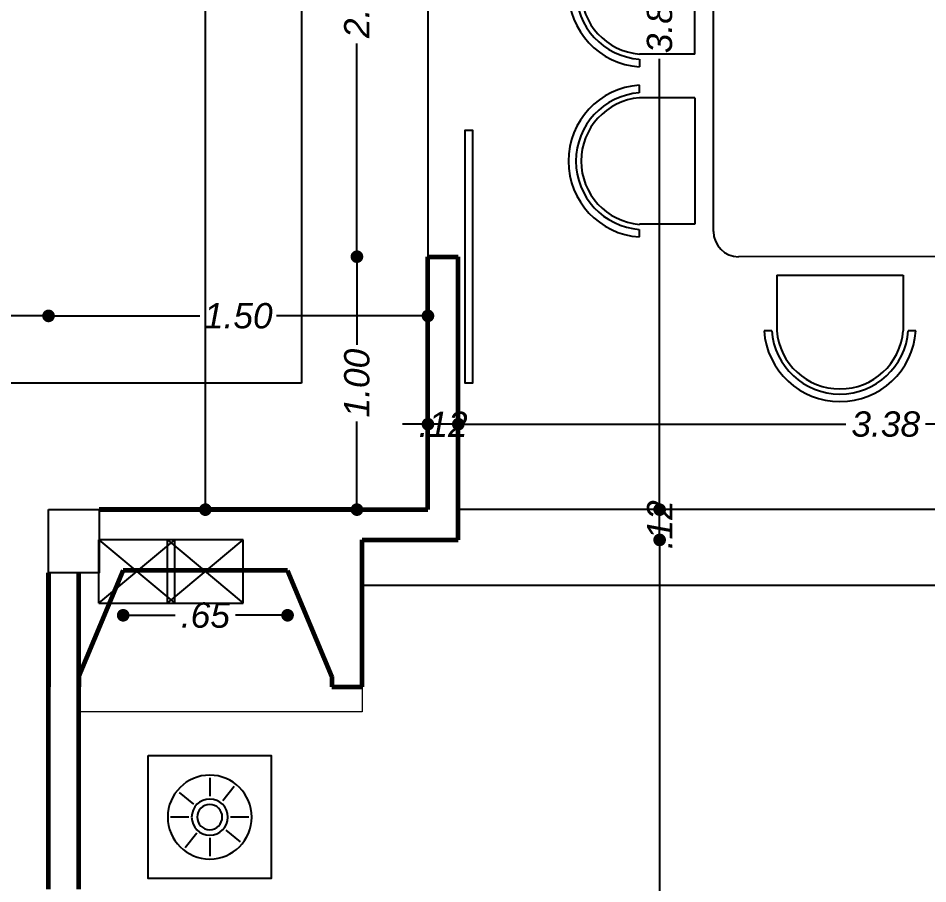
# Model space of a CAD drawing. Header units: metres. Extents: x 539 to 782, y 164 to 633.
# Drawn here: x 683.043 to 686.64, y 360.597 to 364.019 of the extents above; entities that cross this region are included whole.
import ezdxf

# ---------------------------------------------------------------- set-up
doc = ezdxf.new("R2010")
doc.units = ezdxf.units.M
doc.header["$PDMODE"] = 35
for name, color, linetype in [('ALUMINIO', 9, 'Continuous'), ('Artefactos', 30, 'Continuous'), ('COLUMNAS', 6, 'Continuous'), ('Mobiliario Sanit', 40, 'Continuous'), ('proyeccion muros', 1, 'Continuous'), ('PUERTAS', 16, 'Continuous'), ('VEGETACION', 62, 'Continuous')]:
    doc.layers.add(name, color=color, linetype=linetype)
for name, color, linetype, lineweight in [('auxiliares', 251, 'Continuous', 20), ('cota', 1, 'Continuous', 15), ('MURO', 4, 'Continuous', 60), ('ventanas', 2, 'Continuous', 25)]:
    doc.layers.add(name, color=color, linetype=linetype, lineweight=lineweight)
doc.styles.add('ARIAL', font='ariali.ttf')
doc.dimstyles.new('C_50', dxfattribs={"dimscale": 0.5, "dimtxt": 0.2, "dimasz": 0.1, "dimexe": 0.1, "dimexo": 0.1, "dimgap": 0.05, "dimtad": 0, "dimzin": 4, "dimdsep": 46, "dimtxsty": 'ARIAL', "dimblk": 'DOT', "dimcen": 0.09, "dimse1": 1, "dimse2": 1, "dimclrd": 1, "dimclre": 1, "dimclrt": 2, "dimadec": 0, "dimazin": 0, "dimtfac": 1, "dimtix": 1, "dimtmove": 2, "dimatfit": 3, "dimfxl": 1, "dimtolj": 1, "dimtzin": 0, "dimarcsym": 0})

# ---------------------------------------------------------------- blocks, each defined once
blk = doc.blocks.new('A$C64280930')
for p, q in [((0.2026, 0.271), (0.2027, 0.3317)), ((0.1215, 0.3032), (0.1595, 0.2559)), ((0.256, 0.2454), (0.3033, 0.2833)), ((0.0733, 0.2025), (0.134, 0.2025)), ((0.271, 0.2025), (0.3317, 0.2025)), ((0.1017, 0.1217), (0.149, 0.1596)), ((0.2023, 0.0733), (0.2024, 0.134)), ((0.2455, 0.1491), (0.2835, 0.1018))]:
    blk.add_line(p, q)
blk.add_lwpolyline([(0, 0.405), (0, 0), (0.405, 0), (0.405, 0.405)], close=True)
for radius in [0.1382, 0.0595, 0.0415]:
    blk.add_circle((0.2025, 0.2025), radius)
blk = doc.blocks.new('mes8')
for p, q in [((465.5856, 632.6607), (465.6156, 632.6607)), ((465.6356, 632.4407), (465.6356, 632.6607)), ((466.1356, 632.4407), (466.1356, 632.6607)), ((466.1556, 632.6607), (466.1856, 632.6607)), ((466.1356, 632.4407), (465.6356, 632.4407)), ((465.4862, 632.368), (466.2862, 632.3681)), ((465.0937, 632.2902), (465.0937, 632.2602)), ((466.6788, 632.2902), (466.6788, 632.2602)), ((465.3137, 632.2402), (465.0937, 632.2402)), ((465.3137, 631.7402), (465.3137, 632.2402)), ((465.3863, 630.368), (465.3862, 632.268)), ((465.3862, 632.268), (465.3863, 630.368)), ((465.3863, 630.328), (465.3862, 632.268)), ((466.3862, 632.2681), (466.3863, 630.3281)), ((466.4588, 632.2402), (466.6788, 632.2402)), ((466.4588, 631.7402), (466.4588, 632.2402)), ((465.3137, 631.7402), (465.0937, 631.7402)), ((466.4588, 631.7402), (466.6788, 631.7402)), ((465.0937, 631.7202), (465.0937, 631.6902)), ((466.6788, 631.7202), (466.6788, 631.6902)), ((465.0937, 631.5873), (465.0937, 631.6173)), ((466.6788, 631.5873), (466.6788, 631.6173)), ((465.3137, 631.5673), (465.0937, 631.5673)), ((465.3137, 631.5673), (465.3137, 631.0673)), ((466.4588, 631.5673), (466.6788, 631.5673)), ((466.4588, 631.5673), (466.4588, 631.0673)), ((465.3137, 631.0673), (465.0937, 631.0673)), ((466.4588, 631.0673), (466.6788, 631.0673)), ((465.0937, 631.0173), (465.0937, 631.0473)), ((466.6788, 631.0173), (466.6788, 631.0473)), ((465.0937, 630.9159), (465.0937, 630.9459)), ((466.6788, 630.9159), (466.6788, 630.9459)), ((465.3137, 630.8959), (465.0937, 630.8959)), ((465.3137, 630.8959), (465.3137, 630.3959)), ((466.4588, 630.8959), (466.6788, 630.8959)), ((466.4588, 630.8959), (466.4588, 630.3959)), ((465.3137, 630.3959), (465.0937, 630.3959)), ((465.0937, 630.3459), (465.0937, 630.3759)), ((466.4588, 630.3959), (466.6788, 630.3959)), ((466.6788, 630.3459), (466.6788, 630.3759)), ((466.2864, 630.2281), (465.4864, 630.228)), ((466.1356, 630.1553), (465.6356, 630.1553)), ((465.6356, 630.1553), (465.6356, 629.9353)), ((466.1356, 630.1553), (466.1356, 629.9353)), ((465.5856, 629.9353), (465.6156, 629.9353)), ((466.1556, 629.9353), (466.1856, 629.9353))]:
    blk.add_line(p, q)
for centre, radius, start, end in [((465.8856, 632.6404), 0.3007, 3.8735, 176.1265), ((465.8856, 632.6404), 0.2708, 4.3103, 175.6897), ((465.8856, 632.6399), 0.2509, 4.7719, 175.2281), ((465.4862, 632.268), 0.1, 90.0032, 180.0032), ((466.2862, 632.2681), 0.1, 0.0032, 90.0032), ((465.114, 631.9902), 0.3007, 93.8735, 266.1265), ((466.6585, 631.9902), 0.3007, 273.8735, 86.1265), ((465.114, 631.9902), 0.2708, 94.3103, 265.6897), ((465.1145, 631.9902), 0.2509, 94.7719, 265.2281), ((466.6585, 631.9902), 0.2708, 274.3103, 85.6897), ((466.6579, 631.9902), 0.2509, 274.7719, 85.2281), ((465.114, 631.3173), 0.3007, 93.8735, 266.1265), ((466.6585, 631.3173), 0.3007, 273.8735, 86.1265), ((465.114, 631.3173), 0.2708, 94.3103, 265.6897), ((465.1145, 631.3173), 0.2509, 94.7719, 265.2281), ((466.6585, 631.3173), 0.2708, 274.3103, 85.6897), ((466.6579, 631.3173), 0.2509, 274.7719, 85.2281), ((465.114, 630.6459), 0.3007, 93.8735, 266.1265), ((466.6585, 630.6459), 0.3007, 273.8735, 86.1265), ((465.114, 630.6459), 0.2708, 94.3103, 265.6897), ((466.6585, 630.6459), 0.2708, 274.3103, 85.6897), ((465.1145, 630.6459), 0.2509, 94.7719, 265.2281), ((466.6579, 630.6459), 0.2509, 274.7719, 85.2281), ((465.4863, 630.328), 0.1, 180.0032, 270.0032), ((466.2863, 630.3281), 0.1, 270.0032, 0.0032), ((465.8856, 629.9557), 0.3007, 183.8735, 356.1265), ((465.8856, 629.9557), 0.2708, 184.3103, 355.6897), ((465.8856, 629.9562), 0.2509, 184.7719, 355.2281)]:
    blk.add_arc(centre, radius, start, end)
blk = doc.blocks.new('_Dot')
at = {"color": 0, "linetype": 'ByBlock', "lineweight": -2}
blk.add_line((-0.5, 0), (-1, 0), dxfattribs=at)
at = {"color": 0, "linetype": 'ByBlock', "const_width": 0.5}
blk.add_lwpolyline([(-0.25, 0, 1), (0.25, 0, 1)], format="xyb", close=True, dxfattribs=at)
blk = doc.blocks.new('*D84')
at = {"layer": 'cota', "color": 1, "lineweight": -2, "transparency": 16777216}
for p, q in [((685.5793, 361.9065), (685.5793, 359.9851)), ((685.5793, 357.7465), (685.5793, 359.6679))]:
    blk.add_line(p, q, dxfattribs=at)
at = {"layer": 'Defpoints', "color": 0, "transparency": 16777216}
for p in [(684.5307, 361.9565), (685.5793, 361.9565), (685.4107, 357.6965)]:
    blk.add_point(p, dxfattribs=at)
at = {"layer": 'cota', "color": 1, "lineweight": -2, "transparency": 16777216, "xscale": 0.05, "yscale": 0.05, "zscale": 0.05}
for p, rotation in [((685.5793, 361.9565), 90), ((685.5793, 357.6965), 270)]:
    blk.add_blockref('_Dot', p, dxfattribs=dict(at, rotation=rotation))
at = {"layer": 'cota', "color": 2, "transparency": 16777216, "insert": (685.5793, 359.8265), "char_height": 0.1, "attachment_point": 5, "rotation": 90, "style": 'ARIAL'}
blk.add_mtext('\\A1;4.26', dxfattribs=at)
blk = doc.blocks.new('*D85')
at = {"layer": 'cota', "color": 1, "lineweight": -2, "transparency": 16777216}
for p, q in [((685.5793, 362.1262), (685.5793, 362.1762)), ((685.5793, 361.9565), (685.5793, 362.0762)), ((685.5793, 361.9065), (685.5793, 361.8565))]:
    blk.add_line(p, q, dxfattribs=at)
at = {"layer": 'Defpoints', "color": 0, "transparency": 16777216}
for p in [(685.5793, 362.0762), (685.5793, 362.0762), (684.5307, 361.9565)]:
    blk.add_point(p, dxfattribs=at)
at = {"layer": 'cota', "color": 1, "lineweight": -2, "transparency": 16777216, "xscale": 0.05, "yscale": 0.05, "zscale": 0.05}
for p, rotation in [((685.5793, 362.0762), 270), ((685.5793, 361.9565), 90)]:
    blk.add_blockref('_Dot', p, dxfattribs=dict(at, rotation=rotation))
at = {"layer": 'cota', "color": 2, "transparency": 16777216, "insert": (685.5793, 362.0164), "char_height": 0.1, "attachment_point": 5, "rotation": 90, "style": 'ARIAL'}
blk.add_mtext('\\A1;.12', dxfattribs=at)
blk = doc.blocks.new('*D86')
at = {"layer": 'cota', "color": 1, "lineweight": -2, "transparency": 16777216}
for p, q in [((685.5793, 365.9065), (685.5793, 364.1741)), ((685.5793, 362.1262), (685.5793, 363.8587))]:
    blk.add_line(p, q, dxfattribs=at)
at = {"layer": 'Defpoints', "color": 0, "transparency": 16777216}
for p in [(685.539, 365.9565), (685.5793, 365.9565), (685.5793, 362.0762)]:
    blk.add_point(p, dxfattribs=at)
at = {"layer": 'cota', "color": 1, "lineweight": -2, "transparency": 16777216, "xscale": 0.05, "yscale": 0.05, "zscale": 0.05}
for p, rotation in [((685.5793, 365.9565), 90), ((685.5793, 362.0762), 270)]:
    blk.add_blockref('_Dot', p, dxfattribs=dict(at, rotation=rotation))
at = {"layer": 'cota', "color": 2, "transparency": 16777216, "insert": (685.5793, 364.0164), "char_height": 0.1, "attachment_point": 5, "rotation": 90, "style": 'ARIAL'}
blk.add_mtext('\\A1;3.88', dxfattribs=at)
blk = doc.blocks.new('*D90')
at = {"layer": 'cota', "color": 1, "lineweight": -2, "transparency": 16777216}
for p, q in [((680.2133, 362.8421), (681.5055, 362.8421)), ((683.1133, 362.8421), (681.8211, 362.8421))]:
    blk.add_line(p, q, dxfattribs=at)
at = {"layer": 'Defpoints', "color": 0, "transparency": 16777216}
for p in [(683.1633, 362.8421), (680.1633, 362.0762), (683.1633, 362.0762)]:
    blk.add_point(p, dxfattribs=at)
at = {"layer": 'cota', "color": 1, "lineweight": -2, "transparency": 16777216, "xscale": 0.05, "yscale": 0.05, "zscale": 0.05, "rotation": 180}
blk.add_blockref('_Dot', (680.1633, 362.8421), dxfattribs=at)
at = {"layer": 'cota', "color": 1, "lineweight": -2, "transparency": 16777216, "xscale": 0.05, "yscale": 0.05, "zscale": 0.05}
blk.add_blockref('_Dot', (683.1633, 362.8421), dxfattribs=at)
at = {"layer": 'cota', "color": 2, "transparency": 16777216, "insert": (681.6633, 362.8421), "char_height": 0.1, "attachment_point": 5, "style": 'ARIAL'}
blk.add_mtext('\\A1;3.00', dxfattribs=at)
blk = doc.blocks.new('*D91')
at = {"layer": 'cota', "color": 1, "lineweight": -2, "transparency": 16777216}
for p, q in [((683.2133, 362.8421), (683.762, 362.8421)), ((684.6133, 362.8421), (684.0645, 362.8421))]:
    blk.add_line(p, q, dxfattribs=at)
at = {"layer": 'Defpoints', "color": 0, "transparency": 16777216}
for p in [(684.6633, 362.8421), (683.1633, 362.0762), (684.6633, 362.0762)]:
    blk.add_point(p, dxfattribs=at)
at = {"layer": 'cota', "color": 1, "lineweight": -2, "transparency": 16777216, "xscale": 0.05, "yscale": 0.05, "zscale": 0.05, "rotation": 180}
blk.add_blockref('_Dot', (683.1633, 362.8421), dxfattribs=at)
at = {"layer": 'cota', "color": 1, "lineweight": -2, "transparency": 16777216, "xscale": 0.05, "yscale": 0.05, "zscale": 0.05}
blk.add_blockref('_Dot', (684.6633, 362.8421), dxfattribs=at)
at = {"layer": 'cota', "color": 2, "transparency": 16777216, "insert": (683.9133, 362.8421), "char_height": 0.1, "attachment_point": 5, "style": 'ARIAL'}
blk.add_mtext('\\A1;1.50', dxfattribs=at)
blk = doc.blocks.new('*D109')
at = {"layer": 'cota', "color": 1, "lineweight": -2, "transparency": 16777216}
for p, q in [((684.3825, 365.0262), (684.3825, 364.2337)), ((684.3825, 363.1262), (684.3825, 363.9187))]:
    blk.add_line(p, q, dxfattribs=at)
at = {"layer": 'Defpoints', "color": 0, "transparency": 16777216}
for p in [(684.3825, 365.0762), (684.3825, 363.0762), (684.3825, 363.0762)]:
    blk.add_point(p, dxfattribs=at)
at = {"layer": 'cota', "color": 1, "lineweight": -2, "transparency": 16777216, "xscale": 0.05, "yscale": 0.05, "zscale": 0.05}
for p, rotation in [((684.3825, 365.0762), 90), ((684.3825, 363.0762), 270)]:
    blk.add_blockref('_Dot', p, dxfattribs=dict(at, rotation=rotation))
at = {"layer": 'cota', "color": 2, "transparency": 16777216, "insert": (684.3825, 364.0762), "char_height": 0.1, "attachment_point": 5, "rotation": 90, "style": 'ARIAL'}
blk.add_mtext('\\A1;2.00', dxfattribs=at)
blk = doc.blocks.new('*D110')
at = {"layer": 'cota', "color": 1, "lineweight": -2, "transparency": 16777216}
for p, q in [((683.7833, 369.5262), (683.7833, 365.9794)), ((683.7833, 362.1262), (683.7833, 365.6731))]:
    blk.add_line(p, q, dxfattribs=at)
at = {"layer": 'Defpoints', "color": 0, "transparency": 16777216}
for p in [(683.6633, 369.5762), (683.6633, 362.0762), (683.7833, 362.0762)]:
    blk.add_point(p, dxfattribs=at)
at = {"layer": 'cota', "color": 1, "lineweight": -2, "transparency": 16777216, "xscale": 0.05, "yscale": 0.05, "zscale": 0.05}
for p, rotation in [((683.7833, 369.5762), 90), ((683.7833, 362.0762), 270)]:
    blk.add_blockref('_Dot', p, dxfattribs=dict(at, rotation=rotation))
at = {"layer": 'cota', "color": 2, "transparency": 16777216, "insert": (683.7833, 365.8262), "char_height": 0.1, "attachment_point": 5, "rotation": 90, "style": 'ARIAL'}
blk.add_mtext('\\A1;7.50', dxfattribs=at)
blk = doc.blocks.new('*D111')
at = {"layer": 'cota', "color": 1, "lineweight": -2, "transparency": 16777216}
for p, q in [((682.8437, 362.0262), (682.8437, 361.4775)), ((682.8437, 360.6262), (682.8437, 361.175))]:
    blk.add_line(p, q, dxfattribs=at)
at = {"layer": 'Defpoints', "color": 0, "transparency": 16777216}
for p in [(683.1633, 362.0762), (682.8437, 360.5762), (683.1633, 360.5762)]:
    blk.add_point(p, dxfattribs=at)
at = {"layer": 'cota', "color": 1, "lineweight": -2, "transparency": 16777216, "xscale": 0.05, "yscale": 0.05, "zscale": 0.05}
for p, rotation in [((682.8437, 362.0762), 90), ((682.8437, 360.5762), 270)]:
    blk.add_blockref('_Dot', p, dxfattribs=dict(at, rotation=rotation))
at = {"layer": 'cota', "color": 2, "transparency": 16777216, "insert": (682.8437, 361.3262), "char_height": 0.1, "attachment_point": 5, "rotation": 90, "style": 'ARIAL'}
blk.add_mtext('\\A1;1.50', dxfattribs=at)
blk = doc.blocks.new('*D457')
at = {"layer": 'Defpoints', "color": 0, "transparency": 16777216}
for p in [(684.7833, 362.4139), (684.7833, 362.4139), (688.1633, 362.0765)]:
    blk.add_point(p, dxfattribs=at)
at = {"layer": 'PUERTAS', "color": 1, "lineweight": -2, "transparency": 16777216}
for p, q in [((684.8333, 362.4139), (686.3156, 362.4139)), ((688.1133, 362.4139), (686.631, 362.4139))]:
    blk.add_line(p, q, dxfattribs=at)
at = {"layer": 'PUERTAS', "color": 1, "lineweight": -2, "transparency": 16777216, "xscale": 0.05, "yscale": 0.05, "zscale": 0.05, "rotation": 180}
blk.add_blockref('_Dot', (684.7833, 362.4139), dxfattribs=at)
at = {"layer": 'PUERTAS', "color": 1, "lineweight": -2, "transparency": 16777216, "xscale": 0.05, "yscale": 0.05, "zscale": 0.05}
blk.add_blockref('_Dot', (688.1633, 362.4139), dxfattribs=at)
at = {"layer": 'PUERTAS', "color": 2, "transparency": 16777216, "insert": (686.4733, 362.4139), "char_height": 0.1, "attachment_point": 5, "style": 'ARIAL'}
blk.add_mtext('\\A1;3.38', dxfattribs=at)
blk = doc.blocks.new('*D458')
at = {"layer": 'Defpoints', "color": 0, "transparency": 16777216}
for p in [(684.6633, 362.4139), (684.6633, 362.4139), (684.7833, 362.4139)]:
    blk.add_point(p, dxfattribs=at)
at = {"layer": 'PUERTAS', "color": 1, "lineweight": -2, "transparency": 16777216}
for p, q in [((684.6133, 362.4139), (684.5633, 362.4139)), ((684.7833, 362.4139), (684.6633, 362.4139)), ((684.8333, 362.4139), (684.8833, 362.4139))]:
    blk.add_line(p, q, dxfattribs=at)
at = {"layer": 'PUERTAS', "color": 1, "lineweight": -2, "transparency": 16777216, "xscale": 0.05, "yscale": 0.05, "zscale": 0.05}
blk.add_blockref('_Dot', (684.6633, 362.4139), dxfattribs=at)
at = {"layer": 'PUERTAS', "color": 1, "lineweight": -2, "transparency": 16777216, "xscale": 0.05, "yscale": 0.05, "zscale": 0.05, "rotation": 180}
blk.add_blockref('_Dot', (684.7833, 362.4139), dxfattribs=at)
at = {"layer": 'PUERTAS', "color": 2, "transparency": 16777216, "insert": (684.7233, 362.4139), "char_height": 0.1, "attachment_point": 5, "style": 'ARIAL'}
blk.add_mtext('\\A1;.12', dxfattribs=at)
blk = doc.blocks.new('*D541')
at = {"layer": 'Defpoints', "color": 0, "transparency": 16777216}
for p in [(687.2793, 436.7111), (687.2793, 436.3737), (685.8793, 362.0765)]:
    blk.add_point(p, dxfattribs=at)
at = {"layer": 'PUERTAS', "color": 1, "lineweight": -2, "transparency": 16777216}
for p, q in [((685.9293, 436.7111), (686.4281, 436.7111)), ((687.2293, 436.7111), (686.7306, 436.7111))]:
    blk.add_line(p, q, dxfattribs=at)
at = {"layer": 'PUERTAS', "color": 1, "lineweight": -2, "transparency": 16777216, "xscale": 0.05, "yscale": 0.05, "zscale": 0.05, "rotation": 180}
blk.add_blockref('_Dot', (685.8793, 436.7111), dxfattribs=at)
at = {"layer": 'PUERTAS', "color": 1, "lineweight": -2, "transparency": 16777216, "xscale": 0.05, "yscale": 0.05, "zscale": 0.05}
blk.add_blockref('_Dot', (687.2793, 436.7111), dxfattribs=at)
at = {"layer": 'PUERTAS', "color": 2, "transparency": 16777216, "insert": (686.5793, 436.7111), "char_height": 0.1, "attachment_point": 5, "style": 'ARIAL'}
blk.add_mtext('\\A1;1.40', dxfattribs=at)
blk = doc.blocks.new('*D544')
at = {"layer": 'Defpoints', "color": 0, "transparency": 16777216}
for p in [(683.4583, 361.8362), (684.1083, 361.8362), (684.1083, 361.6585)]:
    blk.add_point(p, dxfattribs=at)
at = {"layer": 'PUERTAS', "color": 1, "lineweight": -2, "transparency": 16777216}
for p, q in [((683.5083, 361.6585), (683.6641, 361.6585)), ((684.0583, 361.6585), (683.9025, 361.6585))]:
    blk.add_line(p, q, dxfattribs=at)
at = {"layer": 'PUERTAS', "color": 1, "lineweight": -2, "transparency": 16777216, "xscale": 0.05, "yscale": 0.05, "zscale": 0.05, "rotation": 180}
blk.add_blockref('_Dot', (683.4583, 361.6585), dxfattribs=at)
at = {"layer": 'PUERTAS', "color": 1, "lineweight": -2, "transparency": 16777216, "xscale": 0.05, "yscale": 0.05, "zscale": 0.05}
blk.add_blockref('_Dot', (684.1083, 361.6585), dxfattribs=at)
at = {"layer": 'PUERTAS', "color": 2, "transparency": 16777216, "insert": (683.7833, 361.6585), "char_height": 0.1, "attachment_point": 5, "style": 'ARIAL'}
blk.add_mtext('\\A1;.65', dxfattribs=at)
blk = doc.blocks.new('*D699')
at = {"layer": 'cota', "color": 1, "lineweight": -2, "transparency": 16777216}
for p, q in [((684.3825, 363.0262), (684.3825, 362.7275)), ((684.3825, 362.1262), (684.3825, 362.425))]:
    blk.add_line(p, q, dxfattribs=at)
at = {"layer": 'Defpoints', "color": 0, "transparency": 16777216}
for p in [(684.3825, 363.0762), (684.6633, 363.0762), (684.6633, 362.0762)]:
    blk.add_point(p, dxfattribs=at)
at = {"layer": 'cota', "color": 1, "lineweight": -2, "transparency": 16777216, "xscale": 0.05, "yscale": 0.05, "zscale": 0.05}
for p, rotation in [((684.3825, 363.0762), 90), ((684.3825, 362.0762), 270)]:
    blk.add_blockref('_Dot', p, dxfattribs=dict(at, rotation=rotation))
at = {"layer": 'cota', "color": 2, "transparency": 16777216, "insert": (684.3825, 362.5762), "char_height": 0.1, "attachment_point": 5, "rotation": 90, "style": 'ARIAL'}
blk.add_mtext('\\A1;1.00', dxfattribs=at)

msp = doc.modelspace()

# ---------------------------------------------------------------- linework, layer by layer
at = {"layer": 'ALUMINIO'}
msp.add_lwpolyline([(684.8099, 363.0762), (684.8099, 363.5762), (684.8399, 363.5762), (684.8399, 362.5762), (684.8099, 362.5762), (684.8099, 363.0762)], dxfattribs=at)
at = {"layer": 'Artefactos'}
for p, q in [((686.7633, 362.0765), (684.7833, 362.0765)), ((686.7633, 361.7765), (684.4033, 361.7765))]:
    msp.add_line(p, q, dxfattribs=at)
at = {"layer": 'auxiliares'}
for p, q in [((684.4033, 361.3762), (684.4033, 361.2762)), ((684.4033, 361.2762), (683.2833, 361.2762))]:
    msp.add_line(p, q, dxfattribs=at)
at = {"layer": 'COLUMNAS'}
msp.add_lwpolyline([(683.1633, 362.0762), (683.3633, 362.0762), (683.3633, 361.8262), (683.1633, 361.8262), (683.1633, 362.0762)], dxfattribs=at)
at = {"layer": 'MURO'}
for p, q in [((684.6633, 362.0762), (684.6633, 363.0762)), ((684.6633, 363.0762), (684.7833, 363.0762)), ((684.7833, 361.9565), (684.7833, 363.0762)), ((683.3633, 362.0762), (684.6633, 362.0762)), ((684.4033, 362.0762), (683.3633, 362.0762)), ((684.4033, 361.9565), (684.7833, 361.9565)), ((684.4033, 361.3762), (684.4033, 361.9565)), ((683.4583, 361.8362), (683.2833, 361.4162)), ((684.1083, 361.8362), (683.4583, 361.8362)), ((684.1083, 361.8362), (684.2833, 361.4162)), ((683.1633, 361.8262), (683.1633, 361.3762)), ((683.1633, 360.5762), (683.1633, 361.8262)), ((683.2833, 360.5762), (683.2833, 361.8265)), ((683.2833, 361.4162), (683.2833, 361.3762)), ((684.2833, 361.4162), (684.2833, 361.3762)), ((684.2833, 361.3762), (684.4033, 361.3762))]:
    msp.add_line(p, q, dxfattribs=at)
at = {"layer": 'proyeccion muros'}
for p, q in [((683.6625, 361.9562), (683.3625, 361.9562)), ((683.3625, 361.7062), (683.3625, 361.9562)), ((683.9333, 361.9562), (683.6333, 361.9562)), ((683.6333, 361.7062), (683.6333, 361.9562)), ((683.6625, 361.7062), (683.6625, 361.9562)), ((683.9333, 361.7062), (683.9333, 361.9562)), ((683.3625, 361.7062), (683.6625, 361.7062)), ((683.6333, 361.7062), (683.9333, 361.7062))]:
    msp.add_line(p, q, dxfattribs=at)
at = {"layer": 'PUERTAS'}
for p, q in [((683.3625, 361.9562), (683.6625, 361.7062)), ((683.3625, 361.7062), (683.6625, 361.9562)), ((683.6333, 361.9562), (683.9333, 361.7062)), ((683.6333, 361.7062), (683.9333, 361.9562))]:
    msp.add_line(p, q, dxfattribs=at)
at = {"layer": 'VEGETACION'}
for p, q in [((684.1633, 370.0762), (684.1633, 362.5762)), ((684.1633, 362.5762), (682.6633, 362.5762))]:
    msp.add_line(p, q, dxfattribs=at)
at = {"layer": 'ventanas'}
msp.add_line((684.6633, 365.0762), (684.6633, 363.0762), dxfattribs=at)

# ---------------------------------------------------------------- block references
at = {"layer": 'Mobiliario Sanit', "rotation": 180}
msp.add_blockref('mes8', (1152.1779, 995.4443), dxfattribs=at)
at = {"layer": 'Mobiliario Sanit', "extrusion": (0, 0, -1), "xscale": 1.200000000000045, "yscale": 1.200000000000045, "zscale": -1.2, "rotation": 270.0000000643018}
msp.add_blockref('A$C64280930', (-684.0435, 361.1037), dxfattribs=at)

# ---------------------------------------------------------------- dimensions: what is measured, and where the dimension line sits
at = {"layer": 'cota'}
for base, p1, p2, picture, middle in [((683.7833, 362.0762), (683.6633, 369.5762), (683.6633, 362.0762), '*D110', (683.7833, 365.8262)), ((685.5793, 365.9565), (685.5793, 362.0762), (685.539, 365.9565), '*D86', (685.5793, 364.0164)), ((684.3825, 363.0762), (684.3825, 365.0762), (684.3825, 363.0762), '*D109', (684.3825, 364.0762)), ((684.3825, 363.0762), (684.6633, 362.0762), (684.6633, 363.0762), '*D699', (684.3825, 362.5762)), ((685.5793, 362.0762), (684.5307, 361.9565), (685.5793, 362.0762), '*D85', (685.5793, 362.0164)), ((682.8437, 360.5762), (683.1633, 362.0762), (683.1633, 360.5762), '*D111', (682.8437, 361.3262)), ((685.5793, 361.9565), (685.4107, 357.6965), (684.5307, 361.9565), '*D84', (685.5793, 359.8265))]:
    dim = msp.add_linear_dim(base=base, p1=p1, p2=p2, angle=90, dimstyle='C_50', dxfattribs=at)
    dim.commit()
    dim.dimension.update_dxf_attribs({"geometry": picture, "text_midpoint": middle})
for base, p1, p2, picture, middle in [((683.1633, 362.8421), (680.1633, 362.0762), (683.1633, 362.0762), '*D90', (681.6633, 362.8421)), ((684.6633, 362.8421), (683.1633, 362.0762), (684.6633, 362.0762), '*D91', (683.9133, 362.8421))]:
    dim = msp.add_linear_dim(base=base, p1=p1, p2=p2, dimstyle='C_50', dxfattribs=at)
    dim.commit()
    dim.dimension.update_dxf_attribs({"geometry": picture, "text_midpoint": middle})
at = {"layer": 'PUERTAS'}
for base, p1, p2, picture, middle in [((687.2793, 436.7111), (685.8793, 362.0765), (687.2793, 436.3737), '*D541', (686.5793, 436.7111)), ((684.6633, 362.4139), (684.7833, 362.4139), (684.6633, 362.4139), '*D458', (684.7233, 362.4139)), ((684.7833, 362.4139), (688.1633, 362.0765), (684.7833, 362.4139), '*D457', (686.4733, 362.4139)), ((684.1083, 361.6585), (683.4583, 361.8362), (684.1083, 361.8362), '*D544', (683.7833, 361.6585))]:
    dim = msp.add_linear_dim(base=base, p1=p1, p2=p2, dimstyle='C_50', dxfattribs=at)
    dim.commit()
    dim.dimension.update_dxf_attribs({"geometry": picture, "text_midpoint": middle})

doc.saveas('drawing.dxf')
